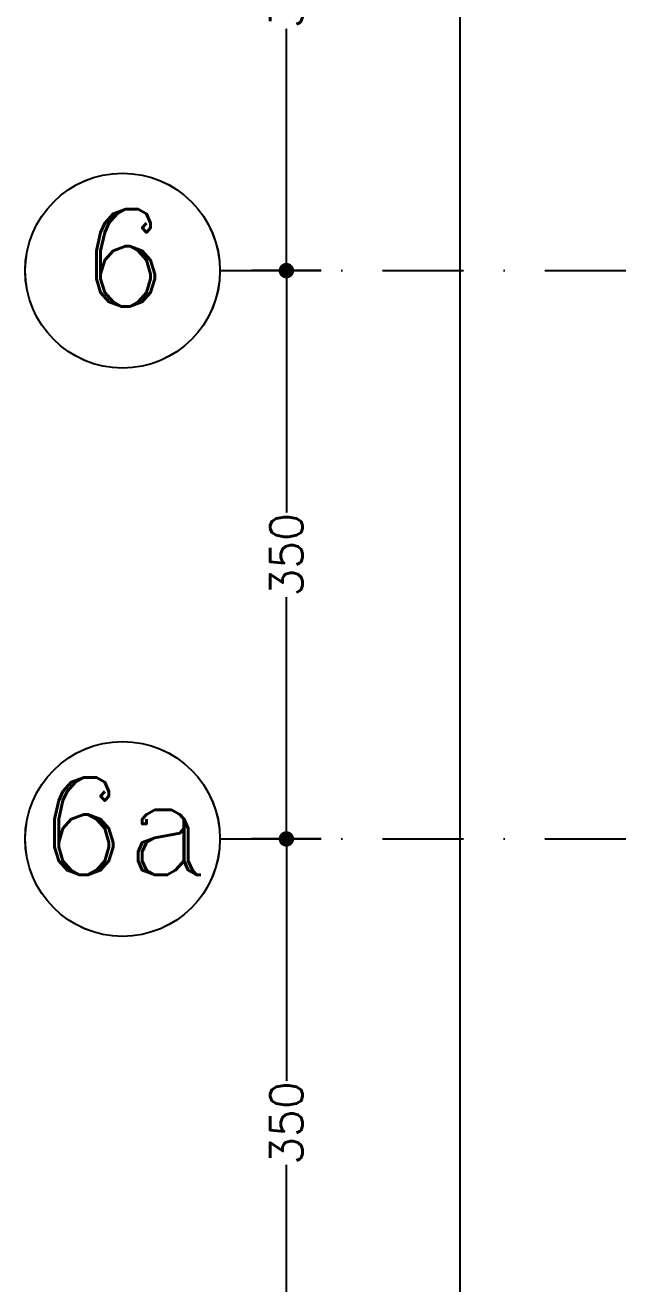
# Model space of a CAD drawing. Header units: inches. Extents: x 567429 to 582707, y 126347 to 133675.
# Drawn here: x 567429 to 567799, y 127716 to 128491 of the extents above; entities that cross this region are included whole.
import ezdxf
from ezdxf.enums import TextEntityAlignment as Align

# ---------------------------------------------------------------- set-up
doc = ezdxf.new("R2010")
doc.units = ezdxf.units.IN
doc.header["$MEASUREMENT"] = 0
doc.header["$PDMODE"] = 66
doc.linetypes.add('DASHDOT2', pattern=[0.5, 0.25, -0.125, 0, -0.125])
doc.linetypes.add('DASHED2', pattern=[0.375, 0.25, -0.125])
doc.layers.add('axx', color=8, linetype='DASHED2')
doc.layers.add('DIM', color=15, linetype='Continuous')
doc.styles.add('ROMANS', font='romans.shx')
doc.styles.add('style1', font='romanc.shx', dxfattribs={"oblique": 5, "height": 25})
doc.dimstyles.new('DIM 1-100', dxfattribs={"dimtxt": 20, "dimasz": 1, "dimexe": 1, "dimexo": 0.08, "dimgap": 0.09, "dimtad": 0, "dimdec": 0, "dimzin": 0, "dimdsep": 46, "dimtxsty": 'ROMANS', "dimblk": 'KHAT', "dimcen": 0.09, "dimse1": 1, "dimse2": 1, "dimclrd": 15, "dimclre": 15, "dimclrt": 6, "dimadec": 0, "dimazin": 0, "dimtfac": 1, "dimtdec": 0, "dimtix": 1, "dimtmove": 2, "dimatfit": 3, "dimfxl": 1, "dimtolj": 1, "dimtzin": 0, "dimarcsym": 2})

# ---------------------------------------------------------------- blocks, each defined once
blk = doc.blocks.new('KHAT')
at = {"layer": 'DIM', "ltscale": 0.5}
blk.add_line((0, -21.46), (0, 21.46), dxfattribs=at)
at = {"layer": 'DIM', "ltscale": 0.5, "const_width": 4.75}
blk.add_lwpolyline([(-2.38, 0, 1), (2.38, 0, 1)], format="xyb", close=True, dxfattribs=at)
blk = doc.blocks.new('*D251')
at = {"color": 15, "lineweight": -2, "transparency": 16777216}
for p, q in [((-503.41, 2181.76), (-503.41, 2033.56)), ((-503.41, 1833.76), (-503.41, 1981.96))]:
    blk.add_line(p, q, dxfattribs=at)
at = {"layer": 'Defpoints', "color": 0, "transparency": 16777216}
for p in [(-503.41, 2182.76), (-503.41, 2182.76), (-503.41, 1832.76)]:
    blk.add_point(p, dxfattribs=at)
at = {"color": 15, "lineweight": -2, "transparency": 16777216}
for p, rotation in [((-503.41, 2182.76), 90), ((-503.41, 1832.76), 270)]:
    blk.add_blockref('KHAT', p, dxfattribs=dict(at, rotation=rotation))
at = {"color": 6, "transparency": 16777216, "insert": (-503.41, 2007.76), "char_height": 20, "attachment_point": 5, "rotation": 90, "style": 'ROMANS'}
blk.add_mtext('\\A1;350', dxfattribs=at)
blk = doc.blocks.new('*D252')
at = {"color": 15, "lineweight": -2, "transparency": 16777216}
for p, q in [((-503.41, 2531.76), (-503.41, 2383.56)), ((-503.41, 2183.76), (-503.41, 2331.96))]:
    blk.add_line(p, q, dxfattribs=at)
at = {"layer": 'Defpoints', "color": 0, "transparency": 16777216}
for p in [(-503.41, 2532.76), (-503.41, 2532.76), (-503.41, 2182.76)]:
    blk.add_point(p, dxfattribs=at)
at = {"color": 15, "lineweight": -2, "transparency": 16777216}
for p, rotation in [((-503.41, 2532.76), 90), ((-503.41, 2182.76), 270)]:
    blk.add_blockref('KHAT', p, dxfattribs=dict(at, rotation=rotation))
at = {"color": 6, "transparency": 16777216, "insert": (-503.41, 2357.76), "char_height": 20, "attachment_point": 5, "rotation": 90, "style": 'ROMANS'}
blk.add_mtext('\\A1;350', dxfattribs=at)
blk = doc.blocks.new('*D253')
at = {"color": 15, "lineweight": -2, "transparency": 16777216}
for p, q in [((-503.41, 2881.76), (-503.41, 2733.56)), ((-503.41, 2533.76), (-503.41, 2681.96))]:
    blk.add_line(p, q, dxfattribs=at)
at = {"layer": 'Defpoints', "color": 0, "transparency": 16777216}
for p in [(-503.41, 2882.76), (-503.41, 2882.76), (-503.41, 2532.76)]:
    blk.add_point(p, dxfattribs=at)
at = {"color": 15, "lineweight": -2, "transparency": 16777216}
for p, rotation in [((-503.41, 2882.76), 90), ((-503.41, 2532.76), 270)]:
    blk.add_blockref('KHAT', p, dxfattribs=dict(at, rotation=rotation))
at = {"color": 6, "transparency": 16777216, "insert": (-503.41, 2707.76), "char_height": 20, "attachment_point": 5, "rotation": 90, "style": 'ROMANS'}
blk.add_mtext('\\A1;350', dxfattribs=at)
blk = doc.blocks.new('*D262')
at = {"color": 15, "lineweight": -2, "transparency": 16777216}
for p, q in [((-396.33, 6296.76), (-396.33, 3618.09)), ((-396.33, 868.76), (-396.33, 3547.43))]:
    blk.add_line(p, q, dxfattribs=at)
at = {"layer": 'Defpoints', "color": 0, "transparency": 16777216}
for p in [(-396.33, 6297.76), (-327.39, 6297.76), (-327.39, 867.76)]:
    blk.add_point(p, dxfattribs=at)
at = {"color": 15, "lineweight": -2, "transparency": 16777216}
for p, rotation in [((-396.33, 6297.76), 90), ((-396.33, 867.76), 270)]:
    blk.add_blockref('KHAT', p, dxfattribs=dict(at, rotation=rotation))
at = {"color": 6, "transparency": 16777216, "insert": (-396.33, 3582.76), "char_height": 20, "attachment_point": 5, "rotation": 90, "style": 'ROMANS'}
blk.add_mtext('\\A1;5430', dxfattribs=at)
blk = doc.blocks.new('Axes')
at = {"layer": 'axx', "linetype": 'DASHDOT2', "ltscale": 200}
for p, q in [((-544.3, 2532.76), (-294.3, 2532.76)), ((-544.3, 2182.76), (-294.3, 2182.76))]:
    blk.add_line(p, q, dxfattribs=at)
at = {"layer": 'axx', "color": 3, "linetype": 'Continuous'}
for centre in [(-604.3, 2532.76), (-604.3, 2182.76)]:
    blk.add_circle(centre, 60, dxfattribs=at)
at = {"layer": 'axx', "color": 6, "style": 'style1'}
for s, p in [('6', (-602.46, 2510.63)), ('6a', (-602.46, 2160.63))]:
    blk.add_text(s, height=60, dxfattribs=at).set_placement(p, align=Align.CENTER)
for base, p1, p2, picture, middle in [((-396.33, 6297.76), (-327.39, 867.76), (-327.39, 6297.76), '*D262', (-396.33, 3582.76)), ((-503.41, 2882.76), (-503.41, 2532.76), (-503.41, 2882.76), '*D253', (-503.41, 2707.76)), ((-503.41, 2532.76), (-503.41, 2182.76), (-503.41, 2532.76), '*D252', (-503.41, 2357.76)), ((-503.41, 2182.76), (-503.41, 1832.76), (-503.41, 2182.76), '*D251', (-503.41, 2007.76))]:
    dim = blk.add_linear_dim(base=base, p1=p1, p2=p2, angle=90, dimstyle='DIM 1-100')
    dim.commit()
    dim.dimension.update_dxf_attribs({"geometry": picture, "text_midpoint": middle})

msp = doc.modelspace()

# ---------------------------------------------------------------- linework, layer by layer
at = {"layer": 'axx', "color": 15}
for p, q in [((567696.65, 126676.29), (567696.65, 129354.96)), ((567589.58, 128341.29), (567589.58, 128489.49)), ((567589.58, 128339.29), (567589.58, 128191.09)), ((567589.58, 127991.29), (567589.58, 128139.49)), ((567589.58, 127989.29), (567589.58, 127841.09)), ((567589.58, 127641.29), (567589.58, 127789.49))]:
    msp.add_line(p, q, dxfattribs=at)
at = {"layer": 'axx', "color": 15, "linetype": 'DASHDOT2', "ltscale": 200}
for p, q in [((567548.68, 128340.29), (567798.68, 128340.29)), ((567548.68, 127990.29), (567798.68, 127990.29))]:
    msp.add_line(p, q, dxfattribs=at)
at = {"layer": 'axx', "color": 15, "linetype": 'Continuous'}
for centre in [(567488.68, 128340.29), (567488.68, 127990.29)]:
    msp.add_circle(centre, 60, dxfattribs=at)

# ---------------------------------------------------------------- block references
at = {"layer": 'axx'}
msp.add_blockref('Axes', (568092.99, 125807.53), dxfattribs=at)
at = {"layer": 'axx', "color": 15}
for p, rotation in [((567589.58, 128340.29), 270), ((567589.58, 128340.29), 90), ((567589.58, 127990.29), 270), ((567589.58, 127990.29), 90)]:
    msp.add_blockref('KHAT', p, dxfattribs=dict(at, rotation=rotation))

# ---------------------------------------------------------------- texts
at = {"layer": 'axx', "color": 15, "style": 'style1'}
for s, p in [('6', (567490.52, 128318.16)), ('6a', (567490.52, 127968.16))]:
    msp.add_text(s, height=60, dxfattribs=at).set_placement(p, align=Align.CENTER)
at = {"layer": 'axx', "color": 15, "char_height": 20, "attachment_point": 5, "rotation": 90, "style": 'ROMANS'}
for insert in [(567589.58, 128165.29), (567589.58, 127815.29)]:
    msp.add_mtext('\\A1;350', dxfattribs=dict(at, insert=insert))

doc.saveas('drawing.dxf')
